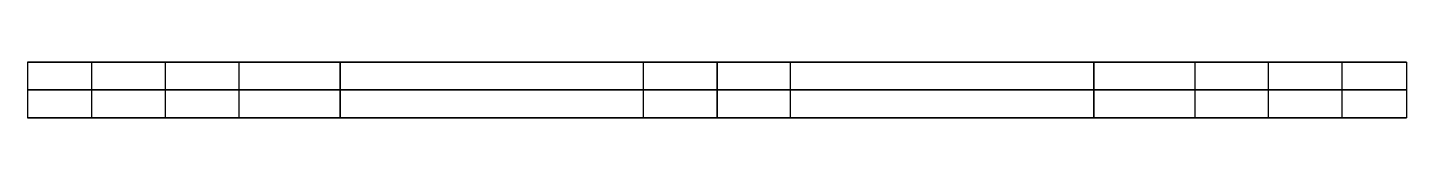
# Model space of a CAD drawing. Header units: millimetres. Extents: x -21.5 to 53.5, y -103.7 to -100.7.
import ezdxf

# ---------------------------------------------------------------- set-up
doc = ezdxf.new("R2010")
doc.units = ezdxf.units.MM
doc.layers.add('Défaut', color=178, linetype='Continuous', true_color=0x000000)

msp = doc.modelspace()

# ---------------------------------------------------------------- linework, layer by layer
at = {"layer": 'Défaut'}
for p, q in [((-4.5, -103.684, -20.5), (-4.5, -100.684, -20.5)), ((-4.5, -100.684, 20.5), (-4.5, -103.684, 20.5)), ((-4.5, -103.684), (-4.5, -100.684)), ((16, -103.684, -20.5), (16, -100.684, -20.5)), ((16, -103.684, 20.5), (16, -100.684, 20.5)), ((36.5, -100.684, -20.5), (36.5, -103.684, -20.5)), ((36.5, -100.684, 20.5), (36.5, -103.684, 20.5)), ((36.5, -103.684), (36.5, -100.684))]:
    msp.add_line(p, q, dxfattribs=at)
for points in [[(-18, -100.684), (-21.5, -100.684)], [(-21.5, -100.684), (-21.5, -103.684)], [(-18, -103.684), (-18, -100.684)], [(-14, -103.684), (-14, -100.684)], [(-14, -103.684), (-14, -100.684)], [(-4.5, -100.684), (-10, -100.684)], [(-10, -103.684), (-10, -100.684)], [(12, -103.684), (12, -100.684)], [(12, -103.684), (12, -100.684)], [(16, -103.684), (16, -100.684)], [(16, -103.684), (16, -100.684)], [(16, -100.684), (16, -103.684)], [(16, -100.684), (16, -103.684)], [(16, -103.684), (16, -100.684)], [(16, -103.684), (16, -100.684)], [(20, -103.684), (20, -100.684)], [(20, -103.684), (20, -100.684)], [(36.5, -100.684), (42, -100.684)], [(42, -103.684), (42, -100.684)], [(46, -103.684), (46, -100.684)], [(46, -103.684), (46, -100.684)], [(50, -100.684), (53.5, -100.684)], [(50, -103.684), (50, -100.684)], [(53.5, -100.684), (53.5, -103.684)], [(-21.5, -103.684), (-18, -103.684)], [(-10, -103.684), (-4.5, -103.684)], [(42, -103.684), (36.5, -103.684)], [(53.5, -103.684), (50, -103.684)]]:
    msp.add_lwpolyline(points, dxfattribs=at)
at = {"layer": 'Défaut', "extrusion": (1, 0, 0)}
for points in [[(-100.684, 20.5), (-100.684, 26)], [(-100.684, 34), (-100.684, 37.5)], [(-100.684, -20.5), (-100.684, -26)], [(-100.684, -34), (-100.684, -37.5)], [(-103.684, 37.5), (-103.684, 34)], [(-103.684, 26), (-103.684, 20.5)], [(-103.684, -37.5), (-103.684, -34)], [(-103.684, -26), (-103.684, -20.5)]]:
    msp.add_lwpolyline(points, dxfattribs=at)
at = {"layer": 'Défaut', "extrusion": (0, -1, 0)}
for centre, radius in [((16, 0, 100.684), 37.5), ((16, -30, 100.684), 4), ((16, 0, 102.184), 37.5), ((16, 0, 103.684), 37.5), ((-14, 0, 103.684), 4), ((16, 30, 103.684), 4)]:
    msp.add_circle(centre, radius, dxfattribs=at)
at = {"layer": 'Défaut', "extrusion": (0, 1, 0)}
for centre in [(14, 0, -100.684), (-16, 30, -100.684), (-16, -30, -103.684)]:
    msp.add_circle(centre, 4, dxfattribs=at)
at = {"layer": 'Défaut'}
for points in [[(-4.5, -100.684, -20.5), (16, -100.684, -20.5), (36.5, -100.684, -20.5)], [(36.5, -100.684, 20.5), (16, -100.684, 20.5), (-4.5, -100.684, 20.5)], [(-4.5, -100.684, 20.5), (-4.5, -100.684), (-4.5, -100.684, -20.5)], [(36.5, -100.684), (36.5, -100.684, 10.25), (36.5, -100.684, 20.5)], [(36.5, -100.684, -20.5), (36.5, -100.684, -10.25), (36.5, -100.684)], [(36.5, -103.684, -20.5), (16, -103.684, -20.5), (-4.5, -103.684, -20.5)], [(-4.5, -103.684, 20.5), (16, -103.684, 20.5), (36.5, -103.684, 20.5)], [(-4.5, -103.684, -20.5), (-4.5, -103.684), (-4.5, -103.684, 20.5)], [(36.5, -103.684, 20.5), (36.5, -103.684, 10.25), (36.5, -103.684)], [(36.5, -103.684), (36.5, -103.684, -10.25), (36.5, -103.684, -20.5)]]:
    msp.add_open_spline(points, degree=2, dxfattribs=at)
at = {"layer": 'Défaut', "extrusion": (0, 1, 0)}
for points, knots in [([(42, -100.684), (42, -100.684, -4), (46, -100.684, -4), (50, -100.684, -4), (50, -100.684)], [-12.566371, -12.566371, -12.566371, -6.283185, -6.283185, 0, 0, 0]), ([(50, -103.684), (50, -103.684, -4), (46, -103.684, -4), (42, -103.684, -4), (42, -103.684)], [0, 0, 0, 6.283185, 6.283185, 12.566371, 12.566371, 12.566371])]:
    msp.add_rational_spline(points, [1, 0.707106781187, 1, 0.707106781187, 1], degree=2, knots=knots, dxfattribs=at)
at = {"layer": 'Défaut', "extrusion": (0, -1, 0)}
for points, knots in [([(50, -100.684), (50, -100.684, 4), (46, -100.684, 4), (42, -100.684, 4), (42, -100.684)], [-25.132741, -25.132741, -25.132741, -18.849556, -18.849556, -12.566371, -12.566371, -12.566371]), ([(42, -103.684), (42, -103.684, 4), (46, -103.684, 4), (50, -103.684, 4), (50, -103.684)], [12.566371, 12.566371, 12.566371, 18.849556, 18.849556, 25.132741, 25.132741, 25.132741])]:
    msp.add_rational_spline(points, [1, 0.707106781187, 1, 0.707106781187, 1], degree=2, knots=knots, dxfattribs=at)

doc.saveas('drawing.dxf')
